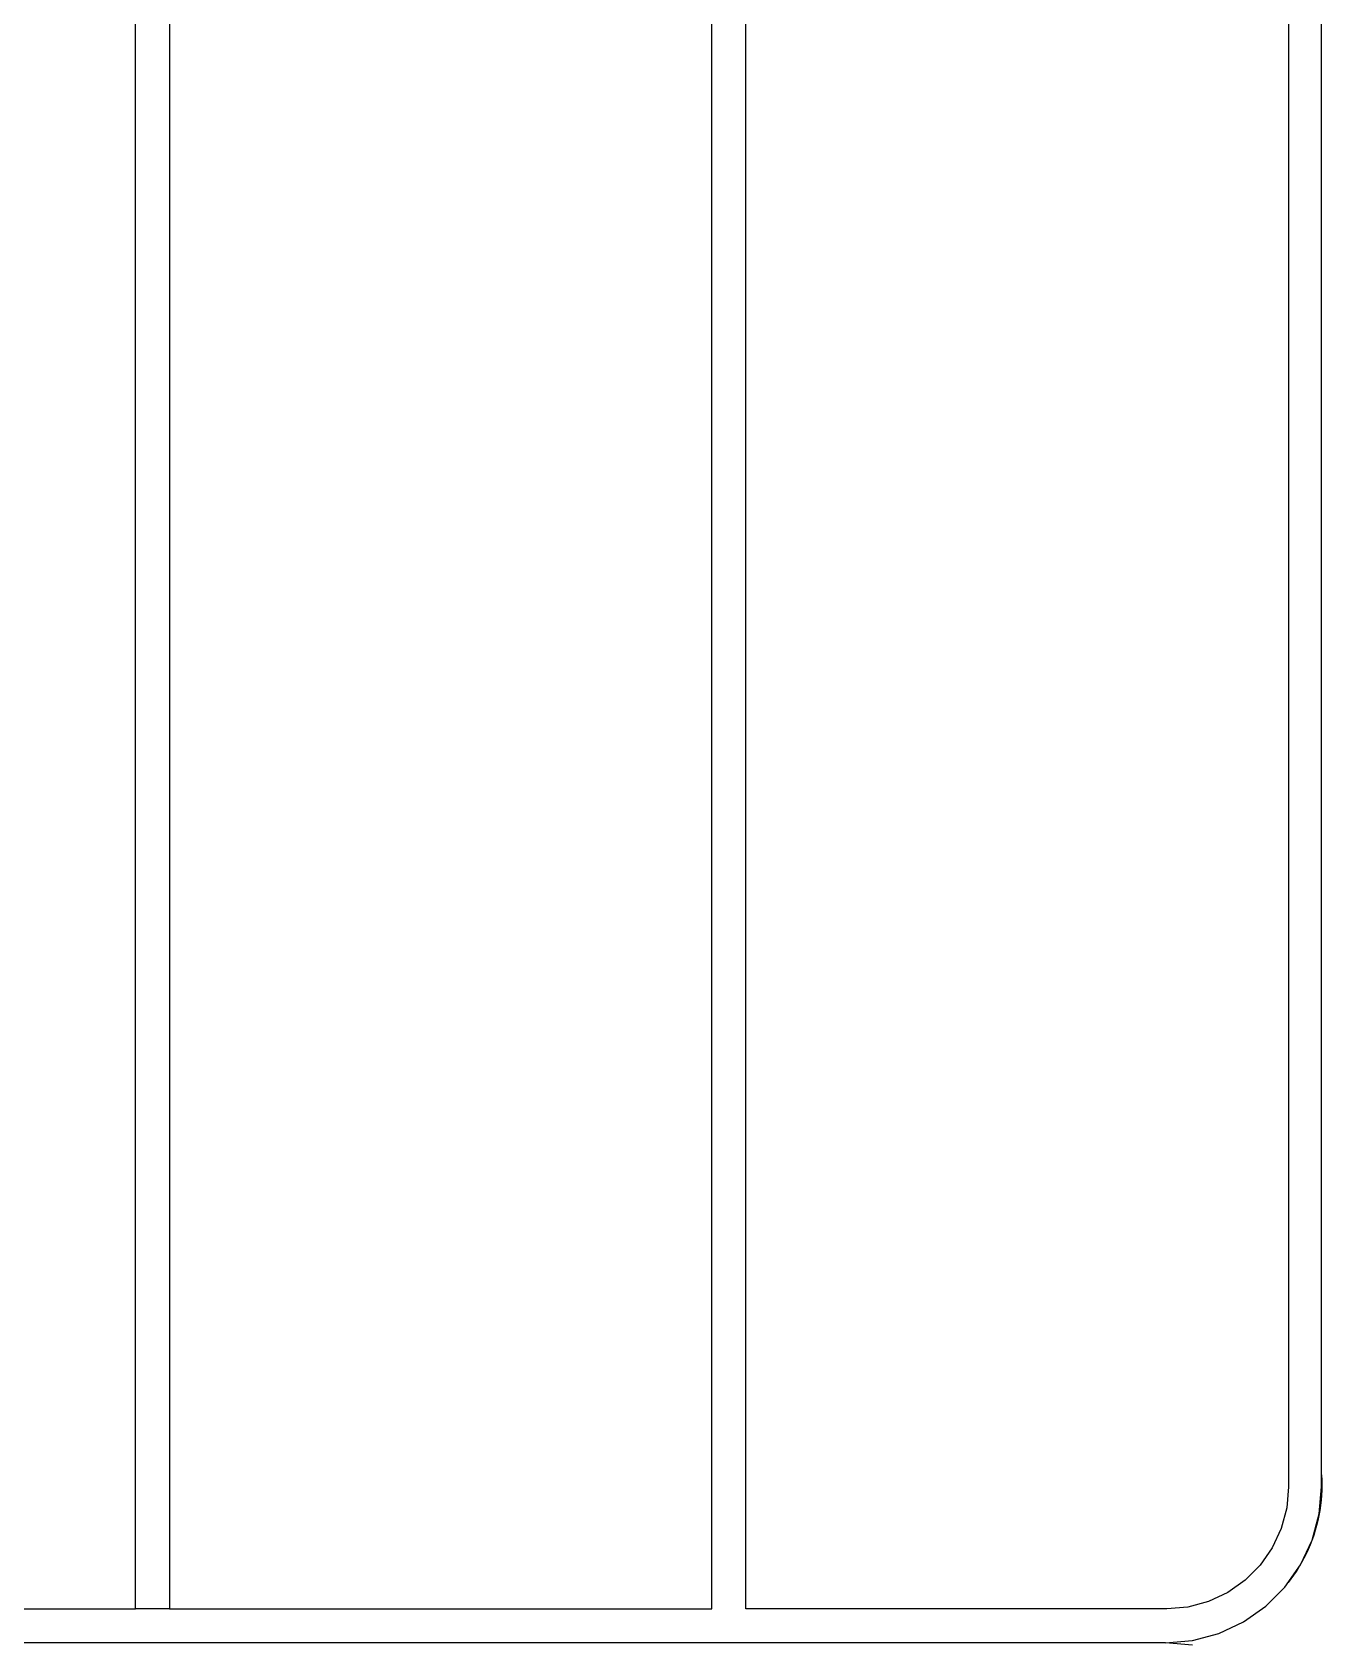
# Model space of a CAD drawing. Header units: millimetres. Extents: x 1287 to 5317, y -239 to 2577.
# Drawn here: x 3471.4 to 3661.5, y 557.6 to 795.1 of the extents above; entities that cross this region are included whole.
import ezdxf

# ---------------------------------------------------------------- set-up
doc = ezdxf.new("R2010")
doc.units = ezdxf.units.MM
doc.header["$MEASUREMENT"] = 0
doc.layers.add('Utwórz2D linie widoczne', color=7, linetype='Continuous', true_color=0x000000)

msp = doc.modelspace()

# ---------------------------------------------------------------- linework, layer by layer
at = {"layer": 'Utwórz2D linie widoczne'}
for p, q in [((3486.61, 562.65), (3486.61, 932.65)), ((3491.61, 932.65), (3491.61, 562.65)), ((3571.61, 562.65), (3571.61, 932.65)), ((3576.61, 562.65), (3576.61, 932.65)), ((3656.61, 914.65), (3656.61, 580.65)), ((3661.46, 580.65), (3661.46, 914.65)), ((3661.46, 582.39), (3661.5, 581.64)), ((3656.61, 580.65), (3656.34, 577.52)), ((3661.11, 576.66), (3661.46, 580.65)), ((3661.47, 579.39), (3661.42, 578.65)), ((3661.51, 580.14), (3661.47, 579.39)), ((3661.5, 581.64), (3661.52, 580.89)), ((3661.52, 580.89), (3661.51, 580.14)), ((3656.34, 577.52), (3655.53, 574.49)), ((3661.23, 577.16), (3661.1, 576.42)), ((3661.33, 577.9), (3661.23, 577.16)), ((3661.42, 578.65), (3661.33, 577.9)), ((3660.08, 572.78), (3661.11, 576.66)), ((3660.76, 574.96), (3660.56, 574.24)), ((3660.94, 575.69), (3660.76, 574.96)), ((3661.1, 576.42), (3660.94, 575.69)), ((3655.53, 574.49), (3654.21, 571.65)), ((3658.38, 569.15), (3660.08, 572.78)), ((3660.05, 572.74), (3659.79, 572.07)), ((3660.33, 573.53), (3660.09, 572.82)), ((3660.56, 574.24), (3660.33, 573.53)), ((3654.21, 571.65), (3652.41, 569.08)), ((3658.89, 570.13), (3658.55, 569.51)), ((3659.21, 570.77), (3658.89, 570.13)), ((3659.51, 571.42), (3659.21, 570.77)), ((3659.79, 572.07), (3659.51, 571.42)), ((3652.41, 569.08), (3650.2, 566.86)), ((3656.08, 565.87), (3658.38, 569.15)), ((3657.36, 567.62), (3656.96, 567.07)), ((3657.74, 568.18), (3657.36, 567.62)), ((3658.1, 568.75), (3657.74, 568.18)), ((3647.64, 565.06), (3644.81, 563.73)), ((3650.2, 566.86), (3647.64, 565.06)), ((3653.25, 563.03), (3656.08, 565.87)), ((3655.31, 565.1), (3654.78, 564.55)), ((3656.96, 567.07), (3656.55, 566.53)), ((3641.79, 562.92), (3638.68, 562.65)), ((3644.81, 563.73), (3641.79, 562.92)), ((3649.96, 560.73), (3653.25, 563.03)), ((3654.78, 564.55), (3654.23, 564.01)), ((3406.61, 562.65), (3486.61, 562.65)), ((3491.61, 562.65), (3486.61, 562.65)), ((3491.61, 562.65), (3571.61, 562.65)), ((3638.68, 562.65), (3576.61, 562.65)), ((3646.33, 559.04), (3649.96, 560.73)), ((3638.46, 557.65), (3642.46, 558)), ((3642.46, 558), (3646.33, 559.04)), ((3638.46, 557.65), (3339.46, 557.65)), ((3642.46, 557.3), (3638.46, 557.65))]:
    msp.add_line(p, q, dxfattribs=at)

doc.saveas('drawing.dxf')
